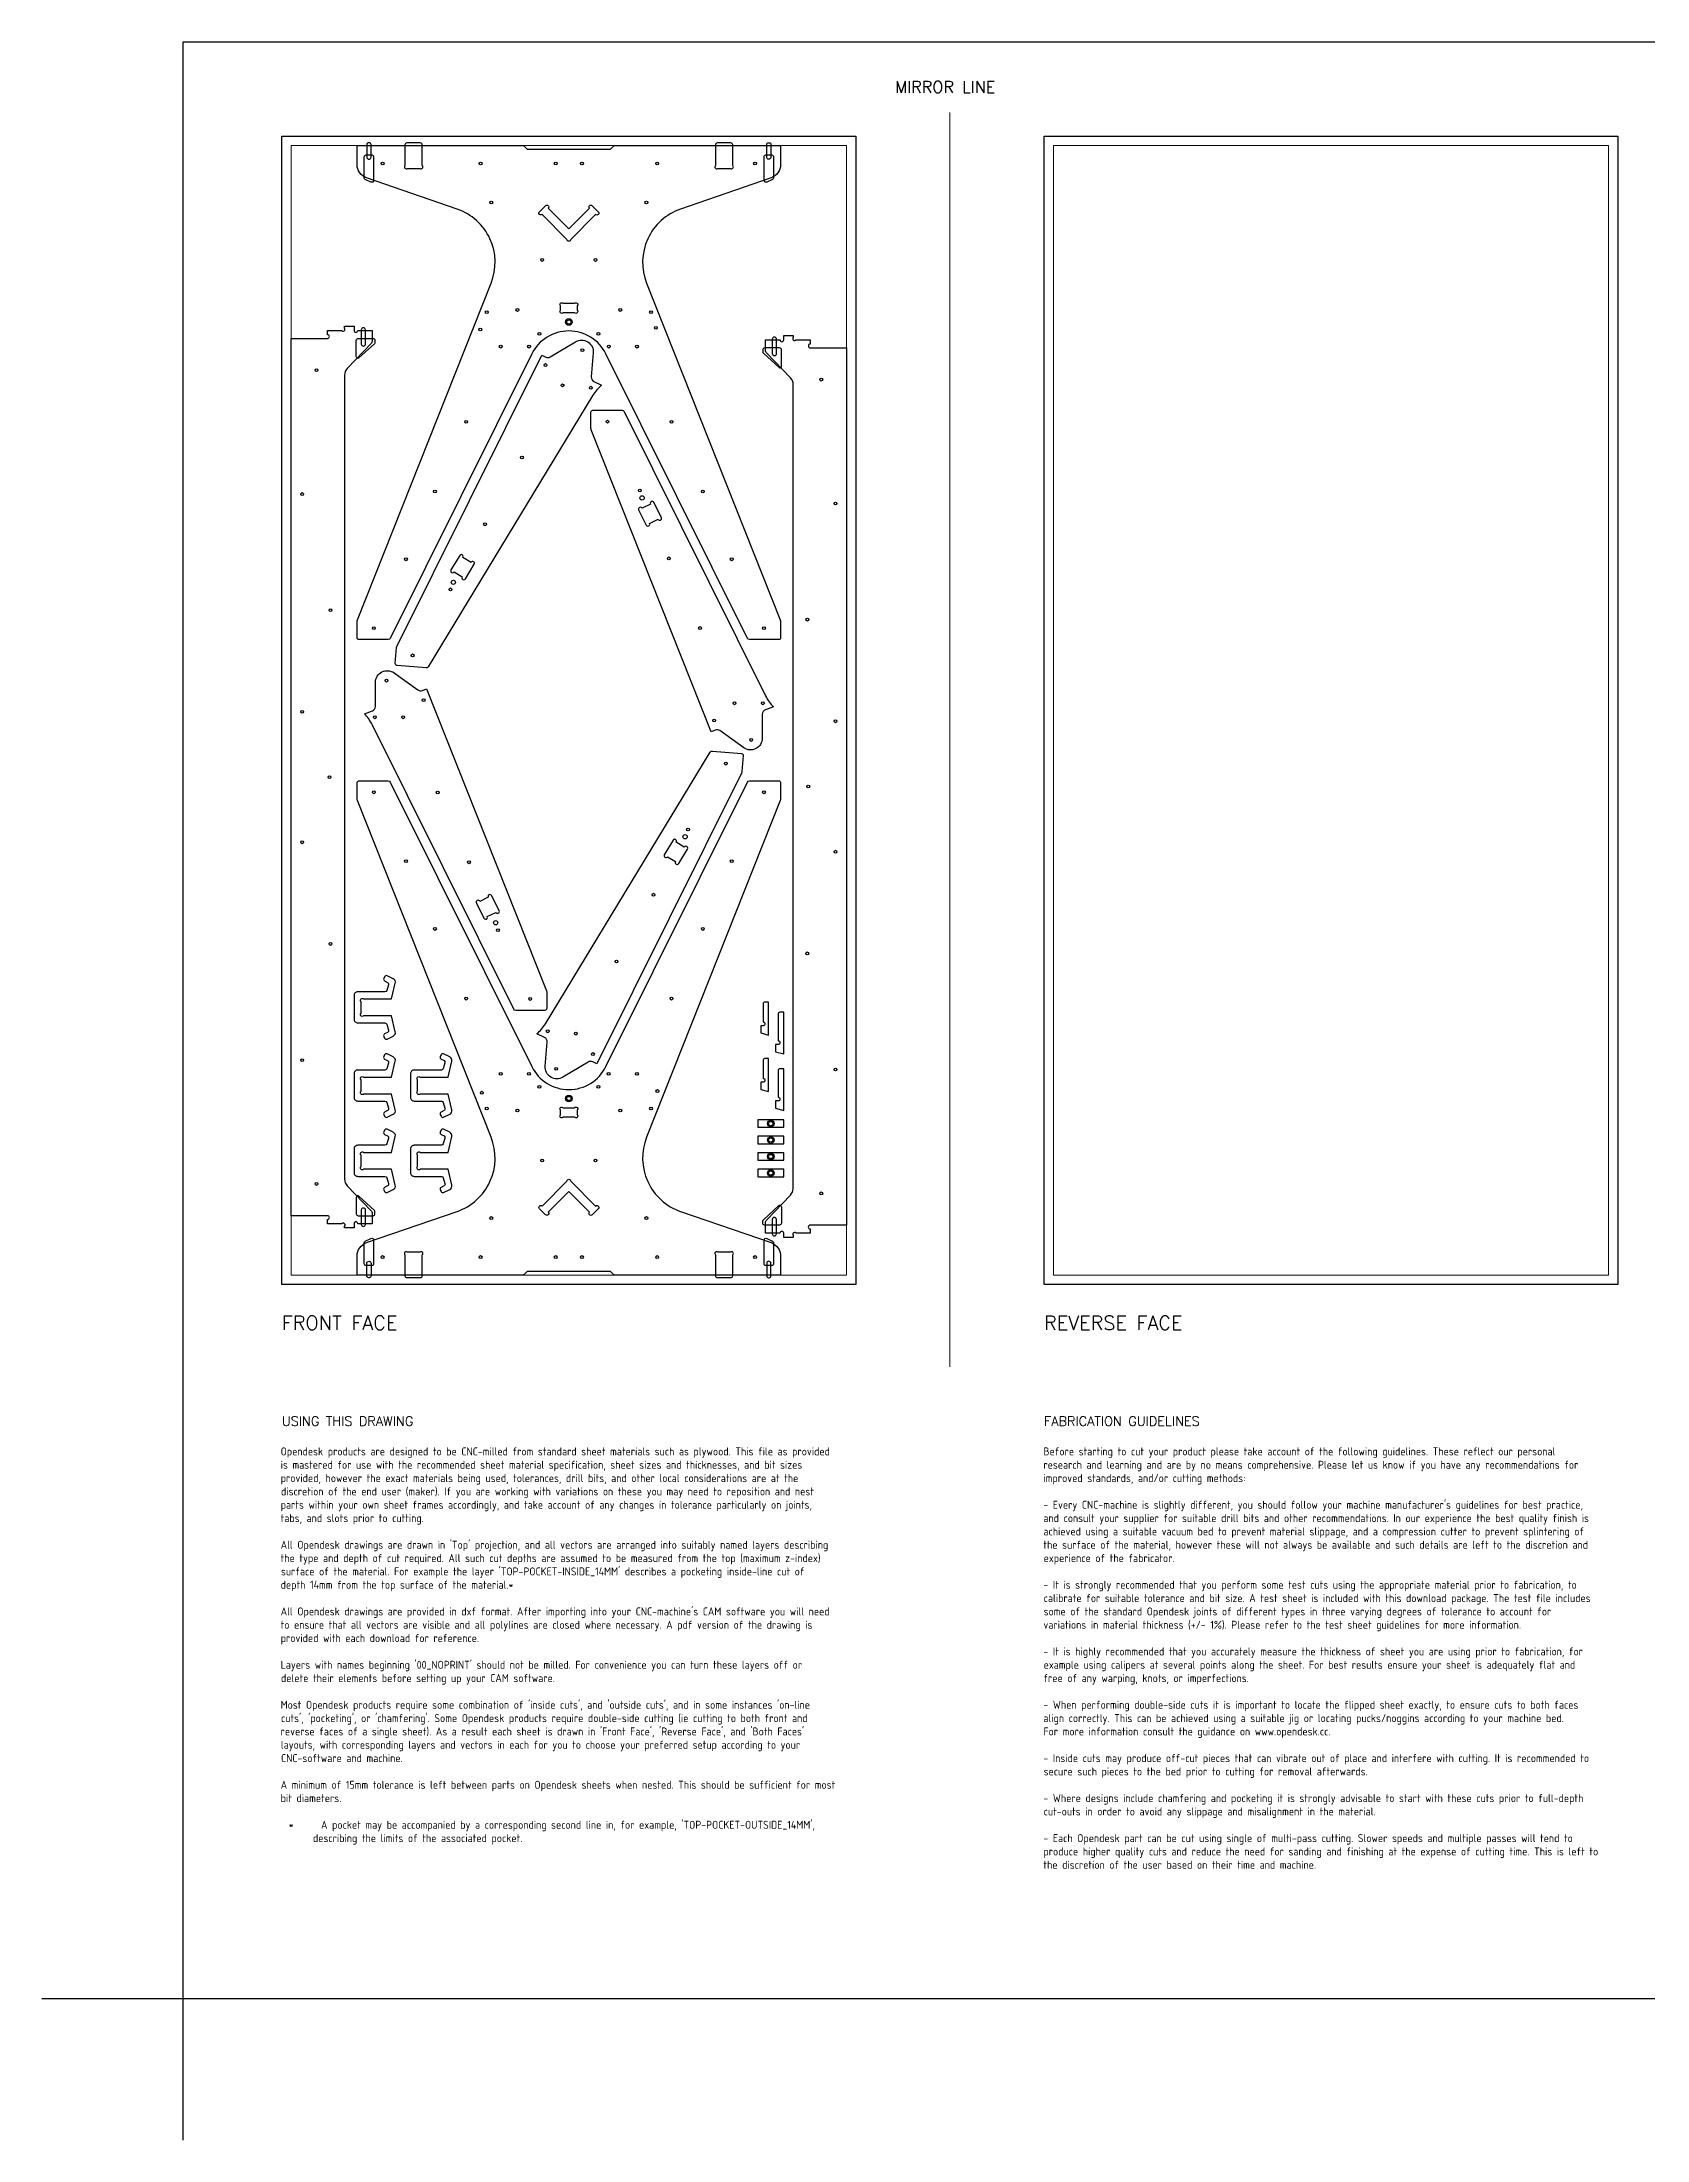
# Model space of a CAD drawing. Header units: millimetres. Extents: x -300 to 5880, y -300 to 4158.
# Drawn here: x -300 to 3112, y -300 to 4158 of the extents above; entities that cross this region are included whole.
import ezdxf
from ezdxf.enums import TextEntityAlignment as Align

# ---------------------------------------------------------------- set-up
doc = ezdxf.new("R2010")
doc.units = ezdxf.units.MM
doc.layers.add('00-NOPRINT_TEXT', color=7, linetype='Continuous', lineweight=25)
doc.layers.add('00_NOPRINT_TOLERANCE', color=7, linetype='Continuous', lineweight=5)
for name, color, linetype, lineweight, true_color in [('BOARD_$TH-NOMINAL', 3, 'Continuous', 30, 0x00ff00), ('TOP-CUT-INSIDE_18.000MM', 1, 'Continuous', 25, 0xff1c00), ('TOP-CUT-OUTSIDE_18.000MM', 220, 'Continuous', 25, 0xff00d1), ('TOP-HOLE-6.000MM-DIAM_14.000MM', 220, 'Continuous', 25, 0xff00c7), ('TOP-HOLE-9.000MM-DIAM_14.000MM', 220, 'Continuous', 25, 0xff00c7), ('TOP-HOLE-9.000MM-DIAM_18.000MM', 3, 'Continuous', 25, 0x00ff0c), ('TOP-POCKET-INSIDE_12.000MM', 140, 'Continuous', 25, 0x00b1ff), ('TOP-POCKET-INSIDE_2.000MM', 110, 'Continuous', 25, 0x00ff94), ('TOP-POCKET-INSIDE_4.000MM', 160, 'Continuous', 25, 0x0026ff), ('TOP-POCKET-INSIDE_9.000MM', 60, 'Continuous', 25, 0xb0ff00)]:
    doc.layers.add(name, color=color, linetype=linetype, lineweight=lineweight, true_color=true_color)
doc.styles.add('OD-ISOCP-17_240', font='isocp.shx')
doc.styles.add('OD-ISOCP-17_241', font='isocp.shx')
doc.styles.add('OD-ISOCP-17_242', font='isocp.shx')
doc.styles.add('OD-ISOCP-17_243', font='isocp.shx')
doc.styles.add('OD-ISOCP-17_244', font='isocp.shx')
doc.styles.add('OD-ISOCP-17_245', font='isocp.shx')
doc.styles.add('OD-ISOCP-17_246', font='isocp.shx')
doc.styles.add('OD-ISOCP-17_247', font='isocp.shx')
doc.styles.add('OD-ISOCP-17_248', font='isocp.shx')
doc.styles.add('OD-ISOCP-17_249', font='isocp.shx')
doc.styles.add('OD-ISOCP-17_250', font='isocp.shx')
doc.styles.add('OD-ISOCP-17_251', font='isocp.shx')
doc.styles.add('OD-ISOCP-17_252', font='isocp.shx')
doc.styles.add('OD-ISOCP-17_253', font='isocp.shx')
doc.styles.add('OD-ISOCP-17_254', font='isocp.shx')
doc.styles.add('OD-ISOCP-17_255', font='isocp.shx')
doc.styles.add('OD-ISOCP-17_256', font='isocp.shx')
doc.styles.add('OD-ISOCP-17_257', font='isocp.shx')
doc.styles.add('OD-ISOCP-17_258', font='isocp.shx')
doc.styles.add('OD-ISOCP-17_259', font='isocp.shx')
doc.styles.add('OD-ISOCP-17_260', font='isocp.shx')
doc.styles.add('OD-ISOCP-17_261', font='isocp.shx')
doc.styles.add('OD-ISOCP-17_262', font='isocp.shx')
doc.styles.add('OD-ISOCP-17_263', font='isocp.shx')
doc.styles.add('OD-ISOCP-17_264', font='isocp.shx')
doc.styles.add('OD-ISOCP-17_265', font='isocp.shx')
doc.styles.add('OD-ISOCP-17_266', font='isocp.shx')
doc.styles.add('OD-ISOCP-17_267', font='isocp.shx')
doc.styles.add('OD-ISOCP-17_268', font='isocp.shx')
doc.styles.add('OD-ISOCP-17_269', font='isocp.shx')
doc.styles.add('OD-ISOCP-17_270', font='isocp.shx')
doc.styles.add('OD-ISOCP-17_271', font='isocp.shx')
doc.styles.add('OD-ISOCP-17_272', font='isocp.shx')
doc.styles.add('OD-ISOCP-17_273', font='isocp.shx')
doc.styles.add('OD-ISOCP-17_274', font='isocp.shx')
doc.styles.add('OD-ISOCP-17_275', font='isocp.shx')
doc.styles.add('OD-ISOCP-17_276', font='isocp.shx')
doc.styles.add('OD-ISOCP-17_277', font='isocp.shx')
doc.styles.add('OD-ISOCP-17_278', font='isocp.shx')
doc.styles.add('OD-ISOCP-17_279', font='isocp.shx')
doc.styles.add('OD-ISOCP-17_280', font='isocp.shx')
doc.styles.add('OD-ISOCP-17_281', font='isocp.shx')
doc.styles.add('OD-ISOCP-17_282', font='isocp.shx')
doc.styles.add('OD-ISOCP-17_283', font='isocp.shx')
doc.styles.add('OD-ISOCP-17_284', font='isocp.shx')
doc.styles.add('OD-ISOCP-17_285', font='isocp.shx')
doc.styles.add('OD-ISOCP-17_286', font='isocp.shx')
doc.styles.add('OD-ISOCP-17_287', font='isocp.shx')
doc.styles.add('OD-ISOCP-17_288', font='isocp.shx')
doc.styles.add('OD-SIMPLEX-20_87', font='simplex.shx')
doc.styles.add('OD-SIMPLEX-20_88', font='simplex.shx')
doc.styles.add('OD-SIMPLEX-25_89', font='simplex.shx')
doc.styles.add('OD-SIMPLEX-30_88', font='simplex.shx')
doc.styles.add('OD-SIMPLEX-30_89', font='simplex.shx')

# ---------------------------------------------------------------- blocks, each defined once
blk = doc.blocks.new('Borders Opendesk_7')
at = {"layer": '00-NOPRINT_TEXT'}
for p, q in [((0, 4158), (5880, 4158)), ((0, 0), (0, 4158)), ((0, 0), (-300, 0)), ((0, -300), (0, 0)), ((5880, 0), (0, 0))]:
    blk.add_line(p, q, dxfattribs=at)
at = {"layer": '00_NOPRINT_TOLERANCE', "ltscale": 0.379043}
blk.add_line((1630, 1343.2), (1630, 4008), dxfattribs=at)
at = {"layer": '00_NOPRINT_TOLERANCE', "ltscale": 0.379202}
for p, q in [((210, 3958), (1430, 3958)), ((210, 1518), (210, 3958)), ((1430, 3958), (1430, 1518)), ((1830, 3958), (3050, 3958)), ((1830, 1518), (1830, 3958)), ((3050, 3958), (3050, 1518)), ((1430, 1518), (210, 1518)), ((3050, 1518), (1830, 1518))]:
    blk.add_line(p, q, dxfattribs=at)
at = {"layer": '00_NOPRINT_TOLERANCE', "ltscale": 0.380876}
for p, q in [((230, 3938), (1410, 3938)), ((1850, 3938), (3030, 3938)), ((1410, 1538), (230, 1538)), ((3030, 1538), (1850, 1538))]:
    blk.add_line(p, q, dxfattribs=at)
at = {"layer": '00_NOPRINT_TOLERANCE', "ltscale": 0.380023}
for p, q in [((230, 1538), (230, 3938)), ((1410, 3938), (1410, 1538)), ((1850, 1538), (1850, 3938)), ((3030, 3938), (3030, 1538))]:
    blk.add_line(p, q, dxfattribs=at)
at = {"layer": 'BOARD_$TH-NOMINAL'}
for p, q in [((210, 3958), (1430, 3958)), ((210, 1518), (210, 3958)), ((1430, 3958), (1430, 1518)), ((1830, 3958), (3050, 3958)), ((1830, 1518), (1830, 3958)), ((3050, 3958), (3050, 1518)), ((1430, 1518), (210, 1518)), ((3050, 1518), (1830, 1518))]:
    blk.add_line(p, q, dxfattribs=at)
at = {"layer": '00-NOPRINT_TEXT', "style": 'OD-SIMPLEX-25_89'}
blk.add_text('MIRROR LINE', height=25, dxfattribs=at).set_placement((1513.3, 4049.9))
at = {"layer": '00-NOPRINT_TEXT', "color": 7}
for s, height, style, p in [('FRONT FACE', 30, 'OD-SIMPLEX-30_89', (210, 1451.3)), ('REVERSE FACE', 30, 'OD-SIMPLEX-30_88', (1830, 1451.3)), ('USING THIS DRAWING', 20, 'OD-SIMPLEX-20_88', (210, 1237.4)), ('FABRICATION GUIDELINES', 20, 'OD-SIMPLEX-20_87', (1830, 1237.4))]:
    blk.add_text(s, height=height, dxfattribs=dict(at, style=style)).set_placement(p, align=Align.TOP_LEFT)
for s, style, p in [('Opendesk products are designed to be CNC-milled from standard sheet materials such as plywood. This file as provided', 'OD-ISOCP-17_265', (207.4, 1154.7)), ('Before starting to cut your product please take account of the following guidelines. These reflect our personal', 'OD-ISOCP-17_240', (1828.7, 1154.7)), ('is mastered for use with the recommended sheet material specification, sheet sizes and thicknesses, and bit sizes', 'OD-ISOCP-17_266', (207.4, 1126.3)), ('provided, however the exact materials being used, tolerances, drill bits, and other local considerations are at the', 'OD-ISOCP-17_267', (207.4, 1098)), ('research and learning and are by no means comprehensive. Please let us know if you have any recommendations for', 'OD-ISOCP-17_241', (1828.7, 1126.3)), ('improved standards, and/or cutting methods:', 'OD-ISOCP-17_242', (1828.7, 1098)), ('discretion of the end user (maker). If you are working with variations on these you may need to reposition and nest', 'OD-ISOCP-17_268', (208.1, 1069.7)), ('tabs, and slots prior to cutting.', 'OD-ISOCP-17_270', (207.4, 1013)), ('parts within your own sheet frames accordingly, and take account of any changes in tolerance particularly on joints,', 'OD-ISOCP-17_269', (207.4, 1041.3)), ("- Every CNC-machine is slightly different, you should follow your machine manufacturer's guidelines for best practice,", 'OD-ISOCP-17_243', (1828.7, 1041.3)), ('and consult your supplier for suitable drill bits and other recommendations. In our experience the best quality finish is', 'OD-ISOCP-17_244', (1828.7, 1013)), ('achieved using a suitable vacuum bed to prevent material slippage, and a compression cutter to prevent splintering of', 'OD-ISOCP-17_245', (1828.7, 984.7)), ('the type and depth of cut required. All such cut depths are assumed to be measured from the top (maximum z-index)', 'OD-ISOCP-17_272', (207.4, 928)), ("All Opendesk drawings are drawn in 'Top' projection, and all vectors are arranged into suitably named layers describing", 'OD-ISOCP-17_271', (207.4, 956.3)), ('the surface of the material, however these will not always be available and such details are left to the discretion and', 'OD-ISOCP-17_246', (1828.7, 956.3)), ('experience of the fabricator.', 'OD-ISOCP-17_247', (1829.2, 928)), ("surface of the material. For example the layer 'TOP-POCKET-INSIDE_14MM' describes a pocketing inside-line cut of", 'OD-ISOCP-17_273', (208, 899.7)), ('depth 14mm from the top surface of the material.*', 'OD-ISOCP-17_274', (207.4, 871.3)), ('- It is strongly recommended that you perform some test cuts using the appropriate material prior to fabrication, to', 'OD-ISOCP-17_248', (1828.7, 871.3)), ('calibrate for suitable tolerance and bit size. A test sheet is included with this download package. The test file includes', 'OD-ISOCP-17_249', (1829.3, 843)), ('to ensure that all vectors are visible and all polylines are closed where necessary. A pdf version of the drawing is', 'OD-ISOCP-17_276', (207.4, 786.3)), ("All Opendesk drawings are provided in dxf format. After importing into your CNC-machine's CAM software you will need", 'OD-ISOCP-17_275', (207.4, 814.7)), ('variations in material thickness (+/- 1%). Please refer to the test sheet guidelines for more information.', 'OD-ISOCP-17_251', (1828.7, 786.3)), ('some of the standard Opendesk joints of different types in three varying degrees of tolerance to account for', 'OD-ISOCP-17_250', (1829.2, 814.7)), ('provided with each download for reference.', 'OD-ISOCP-17_277', (207.4, 758)), ("Layers with names beginning '00_NOPRINT' should not be milled. For convenience you can turn these layers off or", 'OD-ISOCP-17_278', (207.4, 701.3)), ('- It is highly recommended that you accurately measure the thickness of sheet you are using prior to fabrication, for', 'OD-ISOCP-17_252', (1828.7, 729.7)), ('example using calipers at several points along the sheet. For best results ensure your sheet is adequately flat and', 'OD-ISOCP-17_253', (1829.2, 701.3)), ('delete their elements before setting up your CAM software.', 'OD-ISOCP-17_279', (208.1, 673)), ('free of any warping, knots, or imperfections.', 'OD-ISOCP-17_254', (1828.7, 673)), ("Most Opendesk products require some combination of 'inside cuts', and 'outside cuts', and in some instances 'on-line", 'OD-ISOCP-17_280', (207.4, 616.3)), ('- When performing double-side cuts it is important to locate the flipped sheet exactly, to ensure cuts to both faces', 'OD-ISOCP-17_255', (1828.7, 616.3)), ("reverse faces of a single sheet). As a result each sheet is drawn in 'Front Face', 'Reverse Face', and 'Both Faces'", 'OD-ISOCP-17_282', (207.4, 559.7)), ("cuts', 'pocketing', or 'chamfering'. Some Opendesk products require double-side cutting (ie cutting to both front and", 'OD-ISOCP-17_281', (208.1, 588)), ('align correctly. This can be achieved using a suitable jig or locating pucks/noggins according to your machine bed.', 'OD-ISOCP-17_256', (1828.7, 588)), ('layouts, with corresponding layers and vectors in each for you to choose your preferred setup according to your', 'OD-ISOCP-17_283', (207.8, 531.3)), ('For more information consult the guidance on www.opendesk.cc.', 'OD-ISOCP-17_257', (1828.7, 559.7)), ('CNC-software and machine.', 'OD-ISOCP-17_284', (208.2, 503)), ('- Inside cuts may produce off-cut pieces that can vibrate out of place and interfere with cutting. It is recommended to', 'OD-ISOCP-17_258', (1828.7, 503)), ('secure such pieces to the bed prior to cutting for removal afterwards.', 'OD-ISOCP-17_259', (1829.2, 474.7)), ('A minimum of 15mm tolerance is left between parts on Opendesk sheets when nested. This should be sufficient for most', 'OD-ISOCP-17_285', (207.4, 446.3)), ('bit diameters.', 'OD-ISOCP-17_286', (207.4, 418)), ('- Where designs include chamfering and pocketing it is strongly advisable to start with these cuts prior to full-depth', 'OD-ISOCP-17_260', (1828.7, 418)), ('cut-outs in order to avoid any slippage and misalignment in the material.', 'OD-ISOCP-17_261', (1829.3, 389.7)), ("*      A pocket may be accompanied by a corresponding second line in, for example, 'TOP-POCKET-OUTSIDE_14MM',", 'OD-ISOCP-17_287', (224.4, 361.3)), ('describing the limits of the associated pocket.', 'OD-ISOCP-17_288', (276.1, 333)), ('- Each Opendesk part can be cut using single of multi-pass cutting. Slower speeds and multiple passes will tend to', 'OD-ISOCP-17_262', (1828.7, 333)), ('produce higher quality cuts and reduce the need for sanding and finishing at the expense of cutting time. This is left to', 'OD-ISOCP-17_263', (1828.7, 304.7)), ('the discretion of the user based on their time and machine.', 'OD-ISOCP-17_264', (1828.7, 276.3))]:
    blk.add_text(s, height=17, dxfattribs=dict(at, style=style)).set_placement(p)

msp = doc.modelspace()

# ---------------------------------------------------------------- linework, layer by layer
at = {"layer": 'TOP-CUT-INSIDE_18.000MM'}
for points in [[(770.4, 3810.1, -1), (776.1, 3804.5), (820, 3760.6), (863.9, 3804.5, -1), (869.6, 3810.1), (882.6, 3797.1, -1), (876.9, 3791.5), (824, 3738.6, -1), (816, 3738.6), (763.1, 3791.5, -1), (757.4, 3797.1), (770.4, 3810.1)], [(869.6, 1665.9, -1), (863.9, 1671.5), (820, 1715.4), (776.1, 1671.5, -1), (770.4, 1665.9), (757.4, 1678.9, -1), (763.1, 1684.5), (816, 1737.4, -1), (824, 1737.4), (876.9, 1684.5, -1), (882.6, 1678.9), (869.6, 1665.9)]]:
    msp.add_lwpolyline(points, format="xyb", dxfattribs=at)
for points in [[(993.4, 3176.1), (975.5, 3167.2, 1), (968.3, 3163.6), (984.4, 3131.4, 1), (991.5, 3134.9), (1009.5, 3143.9, 1), (1016.6, 3147.4), (1000.6, 3179.6, 1)], [(618.8, 3048.2, 1), (612, 3052.3), (594.9, 3062.7, 1), (588, 3066.8), (569.4, 3036.1, 1), (576.2, 3031.9), (593.3, 3021.5, 1), (600.1, 3017.4)], [(1022.8, 2431.1, 1), (1029.7, 2426.9), (1046.7, 2416.6, 1), (1053.6, 2412.4), (1072.3, 2443.2, 1), (1065.4, 2447.3), (1048.3, 2457.7, 1), (1041.5, 2461.9)], [(646.7, 2299.7), (664.6, 2308.6, 1), (671.8, 2312.2), (655.7, 2344.4, 1), (648.6, 2340.8), (630.7, 2331.9, 1), (623.5, 2328.4), (639.5, 2296.1, 1)]]:
    msp.add_lwpolyline(points, format="xyb", close=True, dxfattribs=at)
at = {"layer": 'TOP-CUT-OUTSIDE_18.000MM'}
for points in [[(1270, 2926.1), (1270, 2892, -0.414214), (1266, 2888), (1204.1, 2888, -0.284597), (1199.6, 2890.8), (898.8, 3495.2, 0.619359), (741.2, 3495.2), (440.4, 2890.8, -0.284597), (435.9, 2888), (374, 2888, -0.414214), (370, 2892), (370, 2926.1, -0.094786), (370.7, 2929.8), (654.8, 3645.3, 0.427838), (582.4, 3803), (390.2, 3869.2, -0.320072), (370, 3897.6), (370, 3938), (722.2, 3938, -0.198908), (725.3, 3936.7), (731.7, 3930.3), (908.3, 3930.3), (914.7, 3936.7, -0.198908), (917.8, 3938), (1270, 3938), (1270, 3897.6, -0.320072), (1249.8, 3869.2), (1057.6, 3803, 0.427838), (985.2, 3645.3), (1269.3, 2929.8, -0.094786), (1270, 2926.1)], [(402, 3525.7, -0.000836), (402, 3525.7), (402, 3523.6, -0.193299), (399.2, 3516.7), (348.9, 3464.1, 0.193361), (343.3, 3450.3), (343.3, 1741.7, 0.193361), (348.9, 1727.8), (399.2, 1675.3, -0.193299), (402, 1668.3), (402, 1666.3, -0.000836), (402, 1666.2), (402, 1647), (371.3, 1647, 0.995954), (363.3, 1647), (363.3, 1638), (343.3, 1638), (343.3, 1641.4, 1.000082), (337.6, 1647), (307, 1647), (307, 1656, 1), (307, 1664), (230, 1664), (230, 3528), (307, 3528, 1), (307, 3536), (307, 3545), (336.9, 3545, 1.000082), (343.3, 3549.8), (343.3, 3554), (363.3, 3554), (363.3, 3545, 0.995954), (371.3, 3545), (402, 3545), (402, 3525.7)], [(867, 3337.4), (867, 3371.5, -0.414214), (871, 3375.5), (933, 3375.5, -0.284597), (937.4, 3372.8), (1238.2, 2768.3, 0.080912), (1254.7, 2745.3), (1237.8, 2739.1, 0.314639), (1231.2, 2729.7), (1231.2, 2678.6, -0.610363), (1191.7, 2658.3), (1140.8, 2694.7, 0.25518), (1131.3, 2695.9), (1122.4, 2692.3), (867.7, 3333.7, -0.094786), (867, 3337.4)], [(773.1, 2104.2, -0.414214), (769.1, 2100.2), (707.2, 2100.2, -0.284597), (702.7, 2103), (401.9, 2707.5, 0.080912), (385.4, 2730.5), (402.3, 2736.7, 0.314639), (408.9, 2746.1), (408.9, 2797.1, -0.610363), (448.5, 2817.5), (499.3, 2781.1, 0.25518), (508.8, 2779.9), (517.7, 2783.4), (772.4, 2142.1, -0.094786), (773.1, 2138.4), (773.1, 2104.2)], [(1270, 1578.4), (1270, 1538), (917.8, 1538, -0.198908), (914.7, 1539.3), (908.3, 1545.7), (731.7, 1545.7), (725.3, 1539.3, -0.198908), (722.2, 1538), (370, 1538), (370, 1578.4, -0.320072), (390.2, 1606.8), (582.4, 1673, 0.427838), (654.8, 1830.7), (370.7, 2546.2, -0.094786), (370, 2549.9), (370, 2584, -0.414214), (374, 2588), (435.9, 2588, -0.284597), (440.4, 2585.2), (741.2, 1980.8, 0.619359), (898.8, 1980.8), (1199.6, 2585.2, -0.284597), (1204.1, 2588), (1266, 2588, -0.414214), (1270, 2584), (1270, 2549.9, -0.094786), (1269.3, 2546.2), (985.2, 1830.7, 0.427838), (1057.6, 1673), (1249.8, 1606.8, -0.320072), (1270, 1578.4)]]:
    msp.add_lwpolyline(points, format="xyb", dxfattribs=at)
for points in [[(770.9, 3488.5, 0.25518), (780.5, 3488.9), (834.1, 3520.9, -0.610363), (871.9, 3497.3), (867.6, 3446.4, 0.314639), (873.3, 3436.5), (889.7, 3428.9, 0.080912), (871.3, 3407.4), (521.1, 2830.2, -0.284597), (516.4, 2827.8), (454.7, 2833, -0.414214), (451, 2837.3), (453.9, 2871.4, -0.094786), (454.9, 2875), (762.3, 3492.8)], [(1296.9, 3430.3, 0.193361), (1291.3, 3444.1), (1240.9, 3496.7, -0.193299), (1238.1, 3503.7), (1238.1, 3505.7, -0.000836), (1238.1, 3505.8), (1238.1, 3525), (1268.9, 3525, 0.995954), (1276.9, 3525), (1276.9, 3534), (1296.9, 3534), (1296.9, 3530.6, 1.000082), (1302.6, 3525), (1333.2, 3525), (1333.2, 3516, 1), (1333.2, 3508), (1410.2, 3508), (1410, 1644), (1333, 1644, 1), (1333, 1636), (1333, 1627), (1303.1, 1627, 1.000082), (1296.7, 1622.2), (1296.7, 1618), (1276.7, 1618), (1276.7, 1627, 0.995954), (1268.7, 1627), (1238, 1627), (1238, 1646.2, -0.000836), (1238, 1646.3), (1238, 1648.4, -0.193299), (1240.8, 1655.3), (1291.2, 1707.9, 0.193361), (1296.7, 1721.7)], [(1187.8, 2607.9, -0.094786), (1186.7, 2604.3), (879.3, 1986.4), (870.7, 1990.7, 0.25518), (861.2, 1990.4), (807.5, 1958.3, -0.610363), (769.8, 1981.9), (774, 2032.8, 0.314639), (768.3, 2042.7), (751.9, 2050.3, 0.080912), (770.3, 2071.8), (1120.6, 2649, -0.284597), (1125.3, 2651.4), (1187, 2646.2, -0.414214), (1190.6, 2641.9)], [(383.8, 2124.6), (443.3, 2124.6), (451.1, 2158.4, 0.349472), (446.8, 2167.3), (433.7, 2173.7, 0.421033), (428.3, 2171.8), (426.6, 2168, 0.39813), (428.4, 2162.8), (434.7, 2159.5, -0.360041), (436.6, 2154.8), (432.9, 2142.4, -0.330121), (429.1, 2139.6), (371.3, 2139.6, 0.414214), (363.3, 2131.6), (363.3, 2081.6, 0.414214), (371.3, 2073.6), (429.1, 2073.6, -0.330121), (432.9, 2070.7), (436.6, 2058.4, -0.360041), (434.7, 2053.6), (428.4, 2050.3, 0.39813), (426.6, 2045.1), (428.3, 2041.4, 0.421033), (433.7, 2039.4), (446.8, 2045.8, 0.349472), (451.1, 2054.8), (443.3, 2088.6), (383.8, 2088.6, -1), (378.3, 2094.4), (378.3, 2118.7, -1)], [(1232.7, 2113.8), (1232.7, 2075.8, -1), (1232.7, 2067.8), (1227.8, 2067.8), (1227.8, 2052.4), (1244.7, 2047.8), (1244.7, 2047.8), (1244.7, 2117.8), (1236.7, 2117.8, 0.414214)], [(1264.7, 2092.2), (1264.7, 2035.8, -1), (1264.7, 2027.8), (1261.7, 2027.8), (1261.7, 2027.8), (1259.5, 2027.8), (1259.5, 2012.5), (1276.7, 2007.8), (1276.7, 2096.2), (1268.7, 2096.2, 0.414214)], [(383.8, 1958.6), (443.3, 1958.6), (451.1, 1992.4, 0.349472), (446.8, 2001.3), (433.7, 2007.7, 0.421033), (428.3, 2005.8), (426.6, 2002, 0.39813), (428.4, 1996.8), (434.7, 1993.5, -0.360041), (436.6, 1988.8), (432.9, 1976.4, -0.330121), (429.1, 1973.6), (371.3, 1973.6, 0.414214), (363.3, 1965.6), (363.3, 1915.6, 0.414214), (371.3, 1907.6), (429.1, 1907.6, -0.330121), (432.9, 1904.7), (436.6, 1892.4, -0.360041), (434.7, 1887.6), (428.4, 1884.3, 0.39813), (426.6, 1879.1), (428.3, 1875.4, 0.421033), (433.7, 1873.4), (446.8, 1879.8, 0.349472), (451.1, 1888.8), (443.3, 1922.6), (383.8, 1922.6, -1), (378.3, 1928.4), (378.3, 1952.7, -1)], [(503.8, 1958.6), (563.3, 1958.6), (571.1, 1992.4, 0.349472), (566.8, 2001.3), (553.7, 2007.7, 0.421033), (548.3, 2005.8), (546.6, 2002, 0.39813), (548.4, 1996.8), (554.7, 1993.5, -0.360041), (556.6, 1988.8), (552.9, 1976.4, -0.330121), (549.1, 1973.6), (491.3, 1973.6, 0.414214), (483.3, 1965.6), (483.3, 1915.6, 0.414214), (491.3, 1907.6), (549.1, 1907.6, -0.330121), (552.9, 1904.7), (556.6, 1892.4, -0.360041), (554.7, 1887.6), (548.4, 1884.3, 0.39813), (546.6, 1879.1), (548.3, 1875.4, 0.421033), (553.7, 1873.4), (566.8, 1879.8, 0.349472), (571.1, 1888.8), (563.3, 1922.6), (503.8, 1922.6, -1), (498.3, 1928.4), (498.3, 1952.7, -1)], [(1232.7, 1993.8), (1232.7, 1955.8, -1), (1232.7, 1947.8), (1227.8, 1947.8), (1227.8, 1932.4), (1244.7, 1927.8), (1244.7, 1927.8), (1244.7, 1997.8), (1236.7, 1997.8, 0.414214)], [(1264.7, 1972.2), (1264.7, 1915.8, -1), (1264.7, 1907.8), (1261.7, 1907.8), (1261.7, 1907.8), (1259.5, 1907.8), (1259.5, 1892.5), (1276.7, 1887.8), (1276.7, 1976.2), (1268.7, 1976.2, 0.414214)], [(383.8, 1798.6), (443.3, 1798.6), (451.1, 1832.4, 0.349472), (446.8, 1841.3), (433.7, 1847.7, 0.421033), (428.3, 1845.8), (426.6, 1842, 0.39813), (428.4, 1836.8), (434.7, 1833.5, -0.360041), (436.6, 1828.8), (432.9, 1816.4, -0.330121), (429.1, 1813.6), (371.3, 1813.6, 0.414214), (363.3, 1805.6), (363.3, 1755.6, 0.414214), (371.3, 1747.6), (429.1, 1747.6, -0.330121), (432.9, 1744.7), (436.6, 1732.4, -0.360041), (434.7, 1727.6), (428.4, 1724.3, 0.39813), (426.6, 1719.1), (428.3, 1715.4, 0.421033), (433.7, 1713.4), (446.8, 1719.8, 0.349472), (451.1, 1728.8), (443.3, 1762.6), (383.8, 1762.6, -1), (378.3, 1768.4), (378.3, 1792.7, -1)], [(503.8, 1798.6), (563.3, 1798.6), (571.1, 1832.4, 0.349472), (566.8, 1841.3), (553.7, 1847.7, 0.421033), (548.3, 1845.8), (546.6, 1842, 0.39813), (548.4, 1836.8), (554.7, 1833.5, -0.360041), (556.6, 1828.8), (552.9, 1816.4, -0.330121), (549.1, 1813.6), (491.3, 1813.6, 0.414214), (483.3, 1805.6), (483.3, 1755.6, 0.414214), (491.3, 1747.6), (549.1, 1747.6, -0.330121), (552.9, 1744.7), (556.6, 1732.4, -0.360041), (554.7, 1727.6), (548.4, 1724.3, 0.39813), (546.6, 1719.1), (548.3, 1715.4, 0.421033), (553.7, 1713.4), (566.8, 1719.8, 0.349472), (571.1, 1728.8), (563.3, 1762.6), (503.8, 1762.6, -1), (498.3, 1768.4), (498.3, 1792.7, -1)]]:
    msp.add_lwpolyline(points, format="xyb", close=True, dxfattribs=at)
for points in [[(1221.7, 1851.8), (1276.7, 1851.8), (1276.7, 1867.8), (1221.7, 1867.8)], [(1276.7, 1832.8), (1221.7, 1832.8), (1221.7, 1816.8), (1276.7, 1816.8)], [(1276.7, 1797.8), (1221.7, 1797.8), (1221.7, 1781.8), (1276.7, 1781.8)], [(1276.7, 1762.8), (1221.7, 1762.8), (1221.7, 1746.8), (1276.7, 1746.8)]]:
    msp.add_lwpolyline(points, close=True, dxfattribs=at)
at = {"layer": 'TOP-HOLE-6.000MM-DIAM_14.000MM'}
for centre in [(424.2, 3899.8), (632.4, 3899.8), (792.1, 3899.8), (847.9, 3899.8), (1007.6, 3899.8), (1215.8, 3899.8), (655.2, 3816.9), (984.8, 3816.9), (763.2, 3694.8), (876.8, 3694.8), (645.4, 3584), (710.6, 3588.6), (929.4, 3588.6), (994.6, 3584), (631.8, 3547.1), (757.3, 3538), (882.7, 3538), (1004.8, 3550.7), (675.2, 3510.7), (735.4, 3510.7), (848.7, 3503), (904.8, 3510.7), (964.8, 3510.7), (283.5, 3460.5), (770.3, 3471.6), (1356.6, 3440.5), (806.8, 3428.4), (866.6, 3423.4), (601.7, 3350.8), (902.3, 3351.2), (1038.3, 3350.8), (720.3, 3275.2), (253.2, 3197.5), (535.4, 3202.7), (970.8, 3204.8), (1104.6, 3202.7), (1386.9, 3177.5), (641.8, 3133.2), (473.8, 3058.7), (1032.5, 3060.8), (1166.2, 3058.7), (568.4, 2994.8), (313.2, 2950.5), (405.3, 2912.3), (1098.8, 2912.7), (1234.7, 2912.3), (1326.9, 2930.6), (487.9, 2854.6), (432.5, 2800.9), (253.2, 2734.5), (407.7, 2723), (467.9, 2723), (511.3, 2759.3), (1128.9, 2716.4), (1172.2, 2752.8), (1232.4, 2752.8), (1207.6, 2674.9), (1386.9, 2714.5), (311.2, 2596), (1153.7, 2624.6), (405.3, 2563.7), (541.3, 2563.1), (1234.7, 2563.7), (1328.9, 2576), (253.2, 2457.5), (1073.3, 2484.5), (473.8, 2417.3), (607.6, 2415), (1166.2, 2417.3), (1386.8, 2437.5), (999.8, 2346.1), (535.4, 2273.3), (669.3, 2270.9), (1104.6, 2273.3), (313.2, 2241.4), (921.3, 2204.1), (1326.8, 2221.5), (601.7, 2125.2), (737.8, 2124.6), (1038.3, 2125.2), (775, 2055.9), (834.8, 2050.9), (871.3, 2007.6), (253.2, 1994.5), (675.2, 1965.3), (735.2, 1965.3), (792.9, 1976.2), (904.6, 1965.3), (964.8, 1965.3), (1386.8, 1974.5), (635.2, 1925.3), (757.3, 1938), (882.7, 1938), (1008.2, 1928.9), (645.4, 1892), (710.6, 1887.4), (929.4, 1887.4), (994.6, 1892), (763.2, 1781.2), (876.8, 1781.2), (283.5, 1731.5), (1356.5, 1711.5), (655.2, 1659.1), (984.8, 1659.1), (424.2, 1576.2), (632.4, 1576.2), (792.1, 1576.2), (847.9, 1576.2), (1007.6, 1576.2), (1215.8, 1576.2)]:
    msp.add_circle(centre, 3, dxfattribs=at)
at = {"layer": 'TOP-HOLE-9.000MM-DIAM_14.000MM'}
for centre in [(820, 3562.9), (820, 1913.1)]:
    msp.add_circle(centre, 4.5, dxfattribs=at)
at = {"layer": 'TOP-HOLE-9.000MM-DIAM_18.000MM'}
for centre in [(975.7, 3189.2), (574.5, 3009.9), (1067.1, 2469.3), (664.4, 2286.5), (1249.2, 1859.8), (1249.2, 1824.8), (1249.2, 1789.8), (1249.2, 1754.8)]:
    msp.add_circle(centre, 4.5, dxfattribs=at)
at = {"layer": 'TOP-POCKET-INSIDE_12.000MM'}
for points in [[(471.6, 3939.4), (471.6, 3895.3, 0.967282), (476.9, 3889.3), (503.1, 3889.3, 0.967282), (508.4, 3895.3), (508.4, 3939.4, 0.414214), (504.4, 3943.4), (475.6, 3943.4, 0.414214), (471.6, 3939.4)], [(1168.4, 3939.4, 0.414214), (1164.4, 3943.4), (1135.6, 3943.4, 0.414214), (1131.6, 3939.4), (1131.6, 3895.3, 0.967282), (1136.9, 3889.3), (1163.1, 3889.3, 0.967282), (1168.4, 3895.3), (1168.4, 3939.4)], [(508.4, 1536.6), (508.4, 1580.7, 0.967282), (503.1, 1586.7), (476.9, 1586.7, 0.967282), (471.6, 1580.7), (471.6, 1536.6, 0.414214), (475.6, 1532.6), (504.4, 1532.6, 0.414214), (508.4, 1536.6)], [(1168.4, 1536.6), (1168.4, 1580.7, 0.967282), (1163.1, 1586.7), (1136.9, 1586.7, 0.967282), (1131.6, 1580.7), (1131.6, 1536.6, 0.414214), (1135.6, 1532.6), (1164.4, 1532.6, 0.414214), (1168.4, 1536.6)]]:
    msp.add_lwpolyline(points, format="xyb", dxfattribs=at)
at = {"layer": 'TOP-POCKET-INSIDE_2.000MM'}
for centre in [(820, 3562.9), (820, 1913.1), (1249.2, 1859.8), (1249.2, 1824.8), (1249.2, 1789.8), (1249.2, 1754.8)]:
    msp.add_circle(centre, 7, dxfattribs=at)
at = {"layer": 'TOP-POCKET-INSIDE_4.000MM'}
for points in [[(390.5, 3913.3, 1), (399.5, 3913.3), (399.5, 3939.8, 0.414214), (395.5, 3943.8), (394.5, 3943.8, 0.414214), (390.5, 3939.8), (390.5, 3913.3)], [(1240.5, 3913.3), (1240.5, 3939.8, -0.414214), (1244.5, 3943.8), (1245.5, 3943.8, -0.414214), (1249.5, 3939.8), (1249.5, 3913.3, -1), (1240.5, 3913.3)], [(387.7, 3546.3, 1), (378.7, 3546.3), (378.7, 3515.7, 0.414214), (382.7, 3511.7), (383.7, 3511.7, 0.414214), (387.7, 3515.7), (387.7, 3546.3)], [(1261.5, 3526.4, 1), (1252.5, 3526.4), (1252.5, 3495.7, 0.414214), (1256.5, 3491.7), (1257.5, 3491.7, 0.414214), (1261.5, 3495.7), (1261.5, 3526.4)], [(378.7, 1645.6, 1), (387.7, 1645.6), (387.7, 1676.3, 0.414214), (383.7, 1680.3), (382.7, 1680.3, 0.414214), (378.7, 1676.3), (378.7, 1645.6)], [(399.5, 1562.7), (399.5, 1536.2, -0.414214), (395.5, 1532.2), (394.5, 1532.2, -0.414214), (390.5, 1536.2), (390.5, 1562.7, -1), (399.5, 1562.7)], [(1240.5, 1562.7), (1240.5, 1536.2, 0.414214), (1244.5, 1532.2), (1245.5, 1532.2, 0.414214), (1249.5, 1536.2), (1249.5, 1562.7, 1), (1240.5, 1562.7)]]:
    msp.add_lwpolyline(points, format="xyb", dxfattribs=at)
msp.add_lwpolyline([(1252.3, 1656.3), (1252.3, 1625.7, 1), (1261.3, 1625.7), (1261.3, 1656.3, 0.414214), (1257.3, 1660.3), (1256.3, 1660.3, 0.414214)], format="xyb", close=True, dxfattribs=at)
at = {"layer": 'TOP-POCKET-INSIDE_9.000MM'}
for points in [[(405, 3863.8, -0.548561), (399.3, 3860.2), (387.3, 3865.8, -0.291521), (385, 3869.4), (385, 3914, -0.414214), (389, 3918), (401, 3918, -0.414214), (405, 3914), (405, 3863.8)], [(1255, 3914), (1255, 3869.4, -0.291521), (1252.7, 3865.8), (1240.7, 3860.2, -0.548561), (1235, 3863.8), (1235, 3914, -0.414214), (1239, 3918), (1251, 3918, -0.414214), (1255, 3914)], [(802, 3588), (802, 3597.4, -1), (808, 3602.7), (832, 3602.7, -1), (838, 3597.4), (838, 3588, -1), (832, 3582.7), (808, 3582.7, -1), (802, 3588)], [(838, 1888), (838, 1878.6, -1), (832, 1873.3), (808, 1873.3, -1), (802, 1878.6), (802, 1888, -1), (808, 1893.3), (832, 1893.3, -1), (838, 1888)], [(385, 1562), (385, 1606.6, -0.291521), (387.3, 1610.2), (399.3, 1615.8, -0.548561), (405, 1612.2), (405, 1562, -0.414214), (401, 1558), (389, 1558, -0.414214), (385, 1562)], [(1235, 1562), (1235, 1612.2, -0.548561), (1240.7, 1615.8), (1252.7, 1610.2, -0.291521), (1255, 1606.6), (1255, 1562, -0.414214), (1251, 1558), (1239, 1558, -0.414214), (1235, 1562)]]:
    msp.add_lwpolyline(points, format="xyb", dxfattribs=at)
for points in [[(407.9, 3519.7, -0.210868), (406.6, 3516.8), (373.4, 3486.5, -0.427397), (369.1, 3486.8, -0.175443), (368.2, 3489.4), (368.2, 3524, -0.414214), (372.2, 3528), (403.9, 3528, -0.414214), (407.9, 3524)], [(1272, 3504, 0.414214), (1268, 3508), (1236.3, 3508, 0.414214), (1232.3, 3504), (1232.3, 3499.8, 0.210868), (1233.6, 3496.8), (1266.8, 3466.5, 0.427397), (1271.1, 3466.8, 0.175443), (1272, 3469.4)], [(407.9, 1672.2, 0.210868), (406.6, 1675.2), (373.4, 1705.5, 0.427397), (369.1, 1705.2, 0.175443), (368.2, 1702.6), (368.2, 1668, 0.414214), (372.2, 1664), (403.9, 1664, 0.414214), (407.9, 1668)], [(1232.1, 1652.2, -0.210868), (1233.4, 1655.2), (1266.6, 1685.5, -0.427397), (1270.9, 1685.2, -0.175443), (1271.9, 1682.6), (1271.9, 1648, -0.414214), (1267.9, 1644), (1236.1, 1644, -0.414214), (1232.1, 1648)]]:
    msp.add_lwpolyline(points, format="xyb", close=True, dxfattribs=at)

# ---------------------------------------------------------------- block references
msp.add_blockref('Borders Opendesk_7', (0, 0))

doc.saveas('drawing.dxf')
